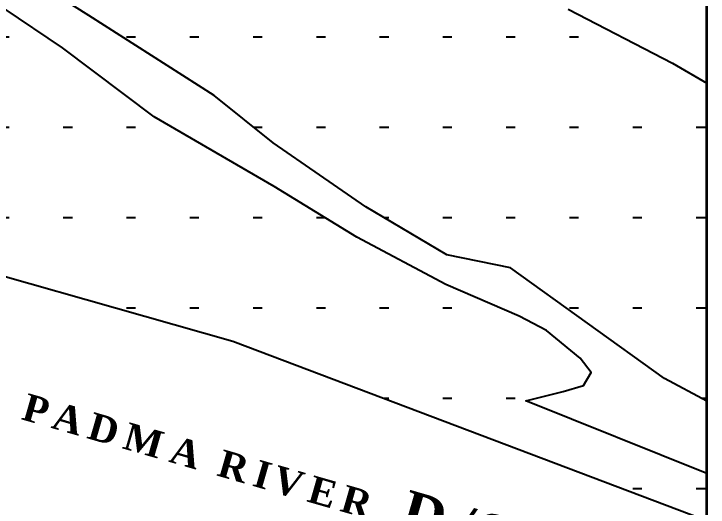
# Model space of a CAD drawing. Header units: inches. Extents: x -885 to 26362, y -28010 to 990.
# Drawn here: x 4381.29 to 4411.44, y -2381.14 to -2359.72 of the extents above; entities that cross this region are included whole.
import ezdxf

# ---------------------------------------------------------------- set-up
doc = ezdxf.new("R2010")
doc.units = ezdxf.units.IN
doc.header["$MEASUREMENT"] = 0
doc.layers.add('Text', color=7, linetype='Continuous')
doc.styles.add('Text', font='times.ttf', dxfattribs={"height": 240})
pattern_1 = [(0, (-624.1878, -22766.3663), (0, 3.9241642), [0.3924164, -2.35449854])]

msp = doc.modelspace()

# ---------------------------------------------------------------- hatches: boundary and pattern name
at = {"layer": 'Text', "lineweight": 25}
h = msp.add_hatch(dxfattribs=at)
h.set_pattern_fill('ACAD_ISO07W100', color=0, scale=0.784833, style=0)
h.set_pattern_definition(pattern_1)
h.paths.add_polyline_path([(4354.502538, -2337.161061), (4347.247089, -2333.049069), (4340.889222, -2329.121969), (4334.949346, -2322.023976), (4333.107047, -2319.820067), (4313.667197, -2319.820067), (4314.66679, -2322.199623), (4315.973563, -2327.840669), (4320.184275, -2335.502582), (4326.471744, -2346.244791), (4334.197983, -2356.848331), (4340.57345, -2360.414892), (4348.062093, -2361.585256), (4358.120284, -2365.800787), (4375.605519, -2369.622499), (4390.798402, -2373.934174), (4411.376772, -2381.719052), (4411.376772, -2379.676911), (4403.526315, -2376.522658), (4405.136681, -2376.119594), (4406.025463, -2375.85335), (4406.355456, -2375.28943), (4405.875866, -2374.666345), (4404.419496, -2373.477491), (4403.231521, -2372.854406), (4400.041588, -2371.478812), (4396.182868, -2369.420967), (4392.588143, -2367.21336), (4387.378652, -2364.182985), (4383.409935, -2361.189588), (4378.323641, -2357.765394), (4374.98411, -2355.862858), (4372.286967, -2354.398515), (4368.181852, -2352.144685), (4366.188694, -2351.207284), (4364.868721, -2350.972472), (4364.428731, -2349.683777), (4361.260797, -2346.77543), (4359.065242, -2343.127516), (4357.116083, -2339.938134)])
h.paths.add_polyline_path([(4346.028596, -2350.822608), (4353.049823, -2350.822608), (4353.049823, -2347.806236), (4346.028596, -2347.806236)], flags=24)
h = msp.add_hatch(dxfattribs=at)
h.set_pattern_fill('ACAD_ISO07W100', color=0, scale=0.784833, style=0)
h.set_pattern_definition(pattern_1)
h.paths.add_polyline_path([(4387.022259, -2350.70253), (4385.200697, -2349.077332), (4383.907124, -2347.688795), (4382.041563, -2345.298145), (4381.033984, -2343.384516), (4380.123203, -2341.805541), (4378.728432, -2340.906967), (4375.138107, -2339.79207), (4373.360544, -2339.069143), (4372.12417, -2337.745319), (4370.047413, -2336.029524), (4366.787081, -2334.666872), (4361.59959, -2333.57601), (4355.932508, -2331.728942), (4352.909771, -2330.621441), (4350.692217, -2328.835387), (4347.612281, -2325.451869), (4344.901938, -2323.112988), (4342.376391, -2322.558313), (4339.877735, -2323.044888), (4341.540408, -2326.126723), (4345.544325, -2329.933644), (4348.905854, -2332.126459), (4351.550199, -2334.448699), (4354.330941, -2334.642836), (4356.007306, -2335.93338), (4358.400856, -2339.095028), (4359.756028, -2340.642572), (4360.829606, -2341.8758), (4362.04838, -2344.595557), (4363.693946, -2346.736603), (4368.516245, -2350.253243), (4373.149349, -2351.920966), (4376.299683, -2354.326408), (4380.286, -2357.103481), (4384.549511, -2359.788109), (4389.996597, -2363.260375), (4392.544144, -2365.321918), (4396.57446, -2368.093445), (4400.089987, -2370.186419), (4402.848729, -2370.742943), (4409.540989, -2375.557523), (4411.376772, -2376.538047), (4411.376772, -2362.732567), (4409.884182, -2361.862594), (4405.361077, -2359.518167), (4399.504799, -2357.830106), (4395.219288, -2355.659477), (4390.995376, -2352.884252)])
h.paths.add_polyline_path([(4369.260684, -2344.132964), (4376.20654, -2344.132964), (4376.20654, -2346.534553), (4369.260684, -2346.534553)], flags=24)

# ---------------------------------------------------------------- linework, layer by layer
at = {"layer": 'Text'}
msp.add_line((4411.376772, -2362.732567), (4411.376772, -2376.538047), dxfattribs=at)
at = {"layer": 'Text', "const_width": 0.117725}
msp.add_lwpolyline([(4271.455292, -2319.820067), (4411.376772, -2319.820067), (4411.376772, -2413.77649), (4271.455292, -2413.77649)], close=True, dxfattribs=at)
at = {"layer": 'Text'}
for points in [[(4411.376772, -2376.538047), (4409.540989, -2375.557523), (4402.848729, -2370.742943), (4400.089987, -2370.186419), (4396.57446, -2368.093445), (4392.544144, -2365.321918), (4389.996597, -2363.260375), (4384.549511, -2359.788109), (4380.286, -2357.103481), (4376.299683, -2354.326408), (4373.149349, -2351.920966), (4368.516245, -2350.253243), (4363.693946, -2346.736603), (4362.04838, -2344.595557), (4360.829606, -2341.8758), (4359.756028, -2340.642572), (4358.400856, -2339.095028), (4356.007306, -2335.93338), (4354.330941, -2334.642836), (4351.550199, -2334.448699), (4348.905854, -2332.126459), (4345.544325, -2329.933644), (4341.540408, -2326.126723), (4338.137919, -2319.820067)], [(4326.471744, -2346.244791), (4334.197983, -2356.848331), (4340.57345, -2360.414892), (4340.57345, -2360.414892), (4348.062093, -2361.585256), (4358.120284, -2365.800787), (4375.605519, -2369.622499), (4390.798402, -2373.934174), (4411.266775, -2381.677439), (4411.376772, -2413.77649)], [(4411.376772, -2413.77649), (4411.376772, -2379.676911), (4403.526315, -2376.522658), (4405.136681, -2376.119594), (4406.025463, -2375.85335), (4406.355456, -2375.28943), (4405.875866, -2374.666345), (4404.419496, -2373.477491), (4403.231521, -2372.854406), (4400.041588, -2371.478812), (4396.182868, -2369.420967), (4392.588143, -2367.21336), (4387.378652, -2364.182985), (4383.409935, -2361.189588), (4378.323641, -2357.765394)], [(4405.361077, -2359.518167), (4409.884182, -2361.862594), (4411.376772, -2362.732567)]]:
    msp.add_lwpolyline(points, dxfattribs=at)

# ---------------------------------------------------------------- texts
at = {"layer": 'Text', "insert": (4382.048222, -2375.657968), "char_height": 1.12231097, "attachment_point": 1, "rotation": 343.9449483, "style": 'Text'}
msp.add_mtext('{\\fTimes New Roman|b1|i0|c0|p18;\\H1.049x;\\T1.25;PADMA RIVER \\H0.9533x; \\H1.538x;D/S}', dxfattribs=at)

doc.saveas('drawing.dxf')
